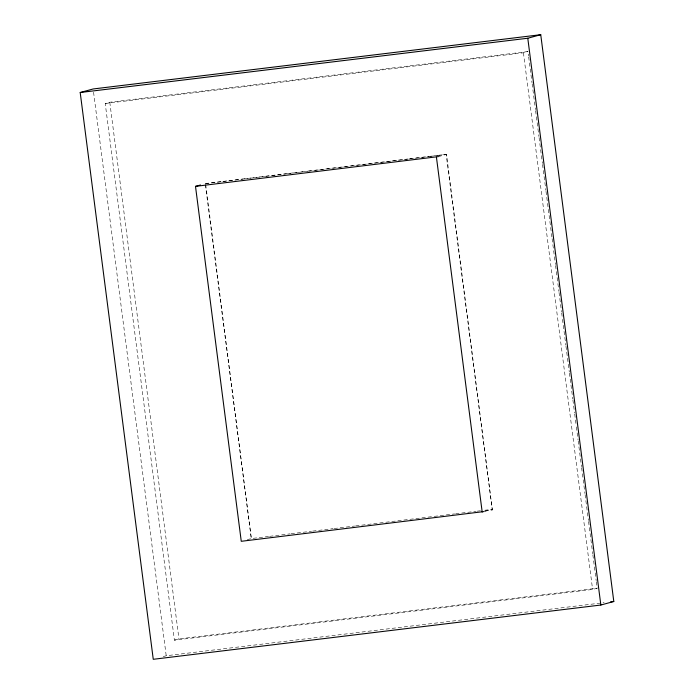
<?xml version="1.0" encoding="UTF-8"?>
<svg xmlns="http://www.w3.org/2000/svg" width="694" height="694" viewBox="0 0 694 694"><rect width="100%" height="100%" fill="white"/><g stroke="black" fill="none" stroke-linecap="round" stroke-linejoin="round"><path stroke-width="0.52" stroke-dasharray="3.47 2.6" d="M596.328 581.754L597.161 588.208L592.598 589.449L174.402 640.163L105.219 103.501L109.782 102.252L527.987 51.547L528.542 55.85M105.219 103.501L523.423 52.796L527.987 51.547M438.443 156.601L446.502 154.398L492.254 509.335L484.204 511.539M247.298 539.654L251.323 538.553L268.535 536.471M174.402 640.163L178.965 638.914L597.161 588.208M163.22 656.576L166.213 655.761L604.118 602.661M205.224 183.563L437.55 155.395M438.625 155.265L446.155 154.346L492.35 510.064L484.82 510.984M205.571 183.615L221.707 181.663M222.783 181.533L243.212 179.052M244.288 178.922L264.726 176.441M265.802 176.311L286.24 173.83M287.316 173.7L307.754 171.227M308.821 171.097L386.263 161.702M387.339 161.572L407.777 159.1M408.853 158.969L429.291 156.488M430.367 156.358L435.745 155.708M436.821 155.577L446.502 154.398M269.61 536.341L290.049 533.86M291.124 533.729L311.554 531.248M312.63 531.118L333.068 528.646M334.144 528.516L354.582 526.035M355.658 525.905L433.099 516.51M434.175 516.379L454.605 513.907M455.68 513.777L476.119 511.296M477.194 511.166L480.421 510.775M484.724 510.255L492.254 509.335M205.363 184.639L251.28 538.206M528.681 56.925L532.003 82.733M532.142 83.809L535.473 109.617M535.612 110.693L538.934 136.51M539.073 137.585L542.404 163.394M542.543 164.469L545.866 190.277M546.005 191.353L551.964 237.6M552.103 238.675L555.434 264.492M555.573 265.568L558.896 291.376M559.034 292.452L561.533 311.806M561.672 312.881L562.366 318.26M562.504 319.335L565.836 345.152M565.966 346.228L569.297 372.036M569.436 373.112L572.767 398.92M572.906 399.996L574.563 412.904M574.701 413.98L576.228 425.812M576.367 426.888L578.033 439.788M578.171 440.863L581.494 466.68M581.633 467.756L584.964 493.564M585.103 494.64L588.425 520.448M588.564 521.524L592.728 553.786M592.867 554.862L596.189 580.678M523.423 52.796L592.598 589.449M205.71 184.691L251.323 538.553M109.782 102.252L178.965 638.914M93.56 92.198L166.213 655.761"/><path stroke-width="1.04" d="M80.2 92.51L93.152 88.971L540.739 34.7L613.8 601.49L600.848 605.029L153.261 659.3L80.2 92.51L527.787 38.239L540.739 34.7M484.204 511.539L241.26 541.303L195.5 186.365L200.54 184.994M195.5 186.365L438.443 156.601M610.573 601.88L613.8 601.49M527.787 38.239L600.848 605.029M436.431 157.148L482.191 512.094"/></g></svg>
